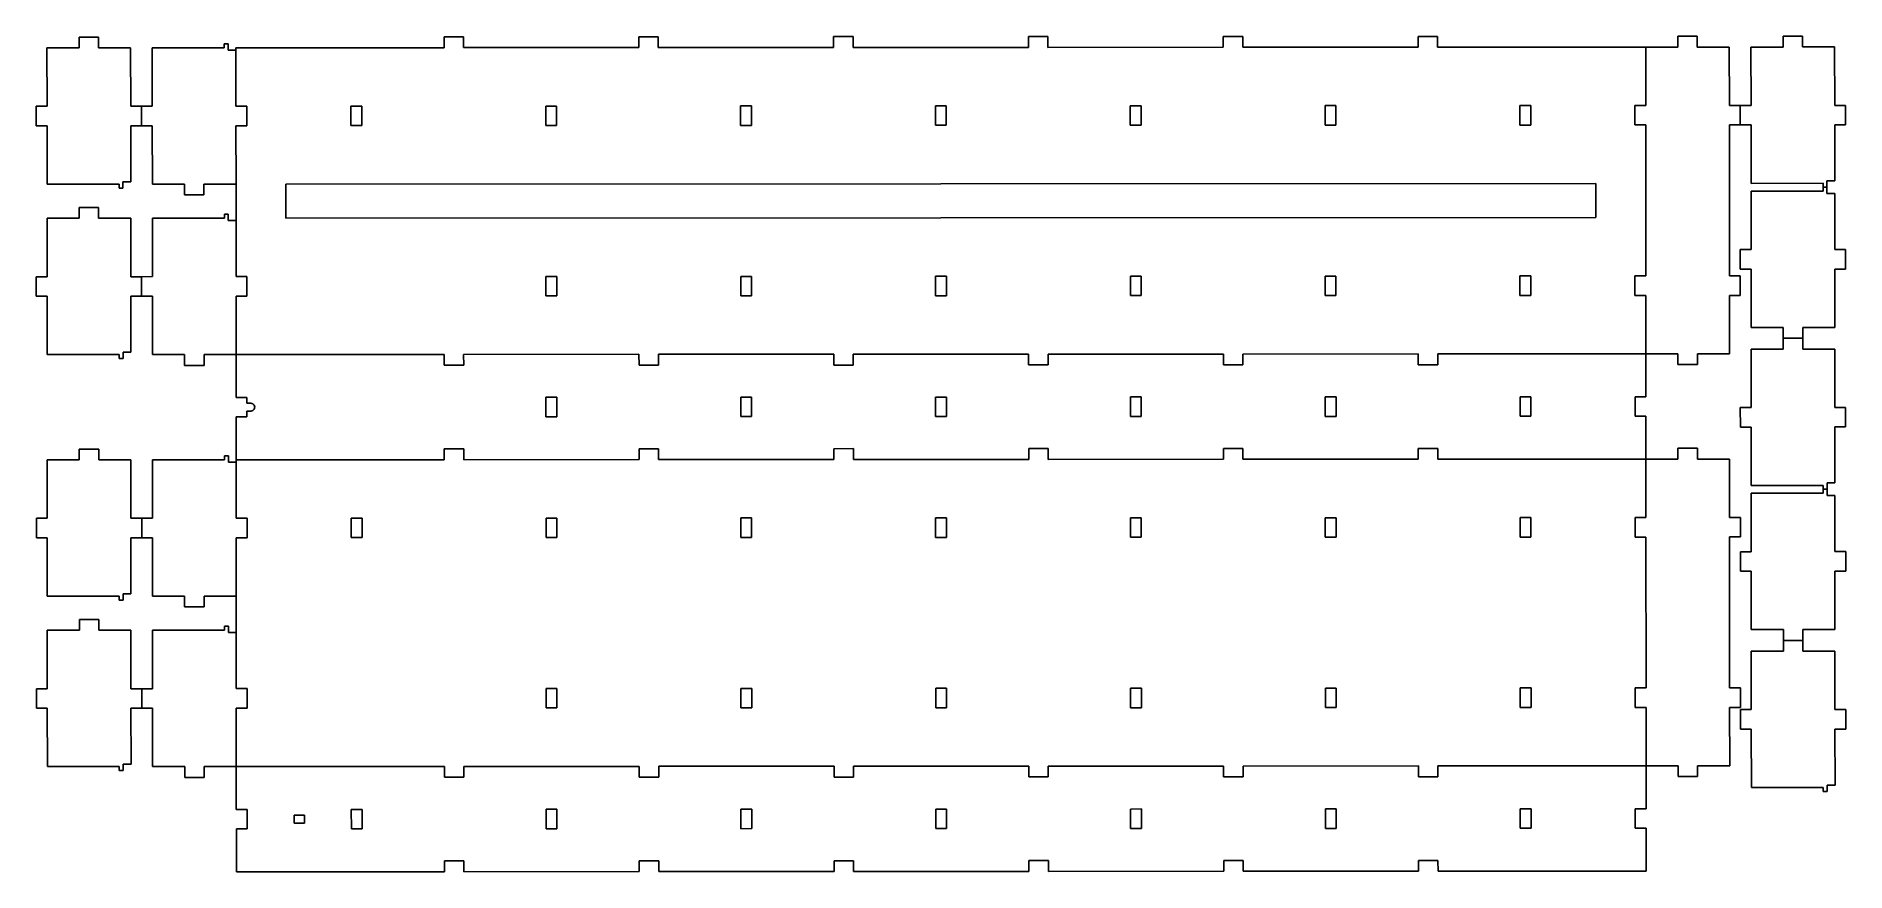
# Model space of a CAD drawing. Extents: x -464 to 464, y -215 to 215.
import ezdxf

# ---------------------------------------------------------------- set-up
doc = ezdxf.new("R2010")
doc.units = 0
doc.layers.get('0').update_dxf_attribs({"linetype": 'CONTINUOUS'})

msp = doc.modelspace()

# ---------------------------------------------------------------- linework, layer by layer
for p, q in [((-432.43, 214.1), (-442.43, 214.09)), ((-442.43, 214.09), (-442.43, 208.54)), ((-432.43, 208.54), (-432.43, 214.1)), ((-255.1, 208.63), (-255.1, 214.19)), ((-255.1, 214.19), (-245.1, 214.19)), ((-245.1, 214.19), (-245.1, 208.64)), ((-155.1, 208.68), (-155.1, 214.24)), ((-155.1, 214.24), (-145.1, 214.24)), ((-145.1, 214.24), (-145.1, 208.69)), ((-55.1, 208.73), (-55.1, 214.29)), ((-55.1, 214.29), (-45.1, 214.29)), ((-45.1, 214.29), (-45.1, 208.74)), ((44.9, 208.78), (44.9, 214.34)), ((44.9, 214.34), (54.9, 214.34)), ((54.9, 214.34), (54.9, 208.79)), ((144.9, 214.39), (154.9, 214.39)), ((144.9, 208.83), (144.9, 214.39)), ((154.9, 214.39), (154.9, 208.84)), ((244.9, 214.44), (254.9, 214.44)), ((244.9, 208.88), (244.9, 214.44)), ((254.9, 214.44), (254.9, 208.89)), ((378.18, 214.5), (388.18, 214.51)), ((378.18, 208.95), (378.18, 214.5)), ((388.18, 214.51), (388.18, 208.95)), ((442.24, 214.54), (432.24, 214.53)), ((432.24, 214.53), (432.24, 208.97)), ((442.24, 208.98), (442.24, 214.54)), ((-458.9, 208.53), (-442.43, 208.54)), ((-458.89, 178.53), (-458.9, 208.53)), ((-432.43, 208.54), (-415.96, 208.55)), ((-415.96, 208.55), (-415.94, 178.55)), ((-367.9, 208.57), (-404.85, 208.56)), ((-404.83, 178.56), (-404.85, 208.56)), ((-367.9, 210.57), (-367.9, 208.57)), ((-367.9, 210.57), (-365.9, 210.57)), ((-365.9, 210.57), (-365.9, 207.32)), ((-365.9, 207.32), (-361.9, 207.33)), ((-255.1, 208.63), (-361.9, 208.58)), ((-361.9, 208.58), (-361.9, 207.33)), ((-361.9, 207.33), (-361.89, 178.58)), ((-155.1, 208.68), (-245.1, 208.64)), ((-55.1, 208.73), (-145.1, 208.69)), ((44.9, 208.78), (-45.1, 208.74)), ((144.9, 208.83), (54.9, 208.79)), ((244.9, 208.88), (154.9, 208.84)), ((361.71, 208.94), (254.9, 208.89)), ((361.71, 208.94), (378.18, 208.95)), ((361.73, 178.94), (361.71, 208.94)), ((388.18, 208.95), (404.65, 208.96)), ((404.65, 208.96), (404.67, 178.96)), ((415.78, 178.97), (415.77, 208.97)), ((415.77, 208.97), (432.24, 208.97)), ((442.24, 208.98), (458.71, 208.99)), ((458.71, 208.99), (458.73, 178.99)), ((-464.44, 178.53), (-458.89, 178.53)), ((-464.44, 168.53), (-464.44, 178.53)), ((-410.39, 178.55), (-415.94, 178.55)), ((-410.39, 178.55), (-404.83, 178.56)), ((-410.38, 168.55), (-410.39, 178.55)), ((-361.89, 178.58), (-356.33, 178.58)), ((-356.33, 178.58), (-356.33, 168.58)), ((-302.86, 178.61), (-297.3, 178.61)), ((-302.85, 168.61), (-302.86, 178.61)), ((-297.3, 178.61), (-297.3, 168.61)), ((-202.86, 178.66), (-197.3, 178.66)), ((-202.85, 168.66), (-202.86, 178.66)), ((-197.3, 178.66), (-197.3, 168.66)), ((-102.86, 178.71), (-97.3, 178.71)), ((-102.85, 168.71), (-102.86, 178.71)), ((-97.3, 178.71), (-97.3, 168.71)), ((-2.86, 178.76), (2.7, 178.76)), ((-2.85, 168.76), (-2.86, 178.76)), ((2.7, 178.76), (2.7, 168.76)), ((97.14, 178.81), (102.7, 178.81)), ((97.15, 168.81), (97.14, 178.81)), ((102.7, 178.81), (102.7, 168.81)), ((197.14, 178.86), (202.7, 178.86)), ((197.15, 168.86), (197.14, 178.86)), ((202.7, 178.86), (202.7, 168.86)), ((297.14, 178.91), (302.7, 178.91)), ((297.15, 168.91), (297.14, 178.91)), ((302.7, 178.91), (302.7, 168.91)), ((356.17, 168.94), (356.17, 178.94)), ((356.17, 178.94), (361.73, 178.94)), ((404.67, 178.96), (410.23, 178.96)), ((410.23, 178.96), (415.78, 178.97)), ((410.23, 168.96), (410.23, 178.96)), ((464.28, 178.99), (458.73, 178.99)), ((464.29, 168.99), (464.28, 178.99)), ((-458.88, 168.53), (-464.44, 168.53)), ((-458.87, 138.53), (-458.88, 168.53)), ((-415.94, 168.55), (-410.38, 168.55)), ((-415.94, 168.55), (-415.92, 139.8)), ((-404.83, 168.56), (-410.38, 168.55)), ((-404.81, 138.56), (-404.83, 168.56)), ((-356.33, 168.58), (-361.88, 168.58)), ((-361.88, 168.58), (-361.87, 138.58)), ((-297.3, 168.61), (-302.85, 168.61)), ((-197.3, 168.66), (-202.85, 168.66)), ((-97.3, 168.71), (-102.85, 168.71)), ((2.7, 168.76), (-2.85, 168.76)), ((102.7, 168.81), (97.15, 168.81)), ((202.7, 168.86), (197.15, 168.86)), ((302.7, 168.91), (297.15, 168.91)), ((361.73, 168.94), (356.17, 168.94)), ((361.77, 91.44), (361.73, 168.94)), ((404.67, 168.96), (404.71, 91.46)), ((410.23, 168.96), (404.67, 168.96)), ((415.79, 168.97), (410.23, 168.96)), ((415.8, 138.97), (415.79, 168.97)), ((458.73, 168.99), (464.29, 168.99)), ((458.73, 168.99), (458.75, 140.24)), ((-415.92, 139.8), (-419.92, 139.8)), ((-419.92, 139.8), (-419.92, 136.55)), ((458.75, 140.24), (454.75, 140.24)), ((454.75, 140.24), (454.75, 136.99)), ((-458.87, 138.53), (-421.92, 138.55)), ((-421.92, 138.55), (-421.92, 136.55)), ((-419.92, 136.55), (-421.92, 136.55)), ((-388.34, 138.56), (-404.81, 138.56)), ((-388.34, 138.56), (-388.34, 133.01)), ((-388.34, 133.01), (-378.34, 133.01)), ((-361.87, 138.58), (-378.34, 138.57)), ((-378.34, 133.01), (-378.34, 138.57)), ((-361.87, 138.58), (-361.86, 119.83)), ((336.19, 138.93), (-336.31, 138.59)), ((-336.31, 138.59), (-336.3, 121.09)), ((336.2, 121.43), (336.19, 138.93)), ((415.8, 138.97), (452.75, 138.98)), ((452.75, 134.98), (415.8, 134.97)), ((415.82, 104.97), (415.8, 134.97)), ((452.75, 138.98), (452.75, 136.98)), ((454.75, 136.99), (452.75, 136.98)), ((452.75, 136.98), (452.75, 134.98)), ((454.75, 136.99), (454.75, 133.74)), ((454.75, 133.74), (458.75, 133.74)), ((458.75, 133.74), (458.76, 104.99)), ((-458.86, 121.03), (-442.39, 121.04)), ((-458.84, 91.03), (-458.86, 121.03)), ((-432.39, 126.6), (-442.39, 126.59)), ((-442.39, 126.59), (-442.39, 121.04)), ((-432.39, 121.04), (-432.39, 126.6)), ((-432.39, 121.04), (-415.91, 121.05)), ((-415.91, 121.05), (-415.9, 91.05)), ((-367.86, 121.07), (-404.8, 121.06)), ((-404.79, 91.06), (-404.8, 121.06)), ((-367.86, 123.07), (-367.86, 121.07)), ((-367.86, 123.07), (-365.86, 123.07)), ((-365.86, 123.07), (-365.86, 119.82)), ((-336.3, 121.09), (336.2, 121.43)), ((-365.86, 119.82), (-361.86, 119.83)), ((-361.86, 119.83), (-361.84, 91.08)), ((410.26, 104.96), (415.82, 104.97)), ((410.27, 94.96), (410.26, 104.96)), ((464.32, 104.99), (458.76, 104.99)), ((464.32, 94.99), (464.32, 104.99)), ((415.82, 94.97), (410.27, 94.96)), ((415.84, 64.97), (415.82, 94.97)), ((458.77, 94.99), (458.78, 64.99)), ((458.77, 94.99), (464.32, 94.99)), ((-464.4, 91.03), (-458.84, 91.03)), ((-464.39, 81.03), (-464.4, 91.03)), ((-410.34, 91.05), (-415.9, 91.05)), ((-410.34, 91.05), (-404.79, 91.06)), ((-410.34, 81.05), (-410.34, 91.05)), ((-361.84, 91.08), (-356.29, 91.08)), ((-356.29, 91.08), (-356.28, 81.08)), ((-202.81, 91.16), (-197.26, 91.16)), ((-202.81, 81.16), (-202.81, 91.16)), ((-197.26, 91.16), (-197.25, 81.16)), ((-102.81, 91.21), (-97.26, 91.21)), ((-102.81, 81.21), (-102.81, 91.21)), ((-97.26, 91.21), (-97.25, 81.21)), ((-2.81, 91.26), (2.74, 91.26)), ((-2.81, 81.26), (-2.81, 91.26)), ((2.74, 91.26), (2.75, 81.26)), ((97.19, 91.31), (102.74, 91.31)), ((97.19, 81.31), (97.19, 91.31)), ((102.74, 91.31), (102.75, 81.31)), ((197.19, 91.36), (202.74, 91.36)), ((197.19, 81.36), (197.19, 91.36)), ((202.74, 91.36), (202.75, 81.36)), ((297.19, 91.41), (302.74, 91.41)), ((297.19, 81.41), (297.19, 91.41)), ((302.74, 91.41), (302.75, 81.41)), ((356.22, 81.44), (356.21, 91.44)), ((356.21, 91.44), (361.77, 91.44)), ((404.71, 91.46), (410.27, 91.46)), ((410.27, 91.46), (410.27, 81.46)), ((-458.84, 81.03), (-464.39, 81.03)), ((-458.82, 51.03), (-458.84, 81.03)), ((-415.89, 81.05), (-410.34, 81.05)), ((-415.89, 81.05), (-415.88, 52.3)), ((-404.78, 81.06), (-410.34, 81.05)), ((-404.77, 51.06), (-404.78, 81.06)), ((-356.28, 81.08), (-361.84, 81.08)), ((-361.84, 81.08), (-361.82, 51.08)), ((-197.25, 81.16), (-202.81, 81.16)), ((-97.25, 81.21), (-102.81, 81.21)), ((2.75, 81.26), (-2.81, 81.26)), ((102.75, 81.31), (97.19, 81.31)), ((202.75, 81.36), (197.19, 81.36)), ((302.75, 81.41), (297.19, 81.41)), ((361.77, 81.44), (356.22, 81.44)), ((361.79, 51.44), (361.77, 81.44)), ((404.72, 81.46), (404.73, 51.46)), ((410.27, 81.46), (404.72, 81.46)), ((432.31, 64.97), (415.84, 64.97)), ((432.31, 64.97), (432.31, 59.42)), ((432.31, 59.42), (432.32, 53.86)), ((442.31, 59.42), (432.31, 59.42)), ((458.78, 64.99), (442.31, 64.98)), ((442.31, 59.42), (442.31, 64.98)), ((442.32, 53.87), (442.31, 59.42)), ((-458.82, 51.03), (-421.88, 51.05)), ((-421.88, 51.05), (-421.88, 49.05)), ((-419.88, 49.05), (-421.88, 49.05)), ((-415.88, 52.3), (-419.88, 52.3)), ((-419.88, 52.3), (-419.88, 49.05)), ((-388.29, 51.06), (-404.77, 51.06)), ((-388.29, 51.06), (-388.29, 45.51)), ((-361.82, 51.08), (-378.29, 51.07)), ((-378.29, 45.51), (-378.29, 51.07)), ((-361.82, 51.08), (-255.02, 51.13)), ((-361.82, 51.08), (-361.81, 29.05)), ((-255.02, 51.13), (-255.01, 45.57)), ((-245.02, 51.14), (-155.02, 51.18)), ((-245.01, 45.58), (-245.02, 51.14)), ((-155.02, 51.18), (-155.01, 45.62)), ((-145.02, 51.19), (-55.02, 51.23)), ((-145.01, 45.63), (-145.02, 51.19)), ((-55.02, 51.23), (-55.01, 45.67)), ((-45.02, 51.24), (44.98, 51.28)), ((-45.01, 45.68), (-45.02, 51.24)), ((44.98, 51.28), (44.99, 45.72)), ((54.98, 51.29), (144.98, 51.33)), ((54.99, 45.73), (54.98, 51.29)), ((144.98, 51.33), (144.99, 45.77)), ((154.98, 51.34), (244.98, 51.38)), ((154.99, 45.78), (154.98, 51.34)), ((244.98, 51.38), (244.99, 45.82)), ((254.98, 51.39), (361.79, 51.44)), ((254.99, 45.83), (254.98, 51.39)), ((378.26, 51.45), (361.79, 51.44)), ((361.8, 29.41), (361.79, 51.44)), ((378.26, 51.45), (378.26, 45.89)), ((404.73, 51.46), (388.26, 51.45)), ((388.26, 45.9), (388.26, 51.45)), ((415.84, 53.85), (432.32, 53.86)), ((415.86, 23.85), (415.84, 53.85)), ((442.32, 53.87), (458.79, 53.88)), ((458.79, 53.88), (458.8, 23.88)), ((-388.29, 45.51), (-378.29, 45.51)), ((-255.01, 45.57), (-245.01, 45.58)), ((-155.01, 45.62), (-145.01, 45.63)), ((-55.01, 45.67), (-45.01, 45.68)), ((44.99, 45.72), (54.99, 45.73)), ((144.99, 45.77), (154.99, 45.78)), ((244.99, 45.82), (254.99, 45.83)), ((378.26, 45.89), (388.26, 45.9)), ((-356.26, 29.05), (-361.81, 29.05)), ((-356.26, 29.05), (-356.25, 26.05)), ((-202.78, 29.13), (-202.78, 19.13)), ((-197.23, 29.13), (-202.78, 29.13)), ((-197.22, 19.13), (-197.23, 29.13)), ((-97.23, 29.18), (-102.78, 29.18)), ((-102.78, 29.18), (-102.78, 19.18)), ((-97.22, 19.18), (-97.23, 29.18)), ((-2.78, 29.23), (-2.78, 19.23)), ((2.77, 29.23), (-2.78, 29.23)), ((2.78, 19.23), (2.77, 29.23)), ((97.22, 29.28), (97.22, 19.28)), ((102.77, 29.28), (97.22, 29.28)), ((102.78, 19.28), (102.77, 29.28)), ((197.22, 29.33), (197.22, 19.33)), ((202.77, 29.33), (197.22, 29.33)), ((202.78, 19.33), (202.77, 29.33)), ((297.22, 29.38), (297.22, 19.38)), ((302.77, 29.38), (297.22, 29.38)), ((302.78, 19.38), (302.77, 29.38)), ((356.25, 19.41), (356.24, 29.41)), ((356.24, 29.41), (361.8, 29.41)), ((-361.81, 19.05), (-361.8, -2.98)), ((-361.81, 19.05), (-356.25, 19.05)), ((-356.25, 26.05), (-354.25, 26.05)), ((-356.25, 22.05), (-356.25, 19.05)), ((-356.25, 22.05), (-354.25, 22.05)), ((-354.25, 26.05), (-353.74, 25.98)), ((-353.73, 22.12), (-354.25, 22.05)), ((-353.74, 25.98), (-353.25, 25.79)), ((-353.25, 22.32), (-353.73, 22.12)), ((-353.25, 25.79), (-352.84, 25.47)), ((-352.84, 22.64), (-353.25, 22.32)), ((-352.84, 25.47), (-352.52, 25.05)), ((-352.52, 23.05), (-352.84, 22.64)), ((-352.52, 25.05), (-352.32, 24.57)), ((-352.32, 23.54), (-352.52, 23.05)), ((-352.32, 24.57), (-352.25, 24.05)), ((-352.25, 24.05), (-352.32, 23.54)), ((-202.78, 19.13), (-197.22, 19.13)), ((-102.78, 19.18), (-97.22, 19.18)), ((-2.78, 19.23), (2.78, 19.23)), ((97.22, 19.28), (102.78, 19.28)), ((197.22, 19.33), (202.78, 19.33)), ((297.22, 19.38), (302.78, 19.38)), ((361.81, 19.41), (356.25, 19.41)), ((361.82, -2.62), (361.81, 19.41)), ((410.3, 23.85), (415.86, 23.85)), ((410.31, 13.85), (410.3, 23.85)), ((464.36, 23.88), (458.8, 23.88)), ((464.36, 13.88), (464.36, 23.88)), ((415.86, 13.85), (410.31, 13.85)), ((415.88, -16.15), (415.86, 13.85)), ((458.81, 13.88), (464.36, 13.88)), ((458.81, 13.88), (458.82, -14.87)), ((-442.33, 2.54), (-442.32, -3.02)), ((-432.33, 2.54), (-442.33, 2.54)), ((-432.32, -3.01), (-432.33, 2.54)), ((-254.99, 2.63), (-244.99, 2.64)), ((-254.99, -2.93), (-254.99, 2.63)), ((-244.99, 2.64), (-244.99, -2.92)), ((-154.99, 2.68), (-144.99, 2.69)), ((-154.99, -2.88), (-154.99, 2.68)), ((-144.99, 2.69), (-144.99, -2.87)), ((-54.99, 2.73), (-44.99, 2.74)), ((-54.99, -2.83), (-54.99, 2.73)), ((-44.99, 2.74), (-44.99, -2.82)), ((45.01, 2.78), (55.01, 2.79)), ((45.01, -2.78), (45.01, 2.78)), ((55.01, 2.79), (55.01, -2.77)), ((145.01, 2.83), (155.01, 2.84)), ((145.01, -2.73), (145.01, 2.83)), ((155.01, 2.84), (155.01, -2.72)), ((245.01, 2.88), (255.01, 2.89)), ((245.01, -2.68), (245.01, 2.88)), ((255.01, 2.89), (255.01, -2.67)), ((378.29, -2.61), (378.29, 2.95)), ((378.29, 2.95), (388.29, 2.95)), ((388.29, 2.95), (388.29, -2.6)), ((-458.8, -3.03), (-442.32, -3.02)), ((-458.78, -33.03), (-458.8, -3.03)), ((-432.32, -3.01), (-415.85, -3.01)), ((-415.85, -3.01), (-415.84, -33.01)), ((-367.8, -2.98), (-404.74, -3)), ((-404.72, -33), (-404.74, -3)), ((-367.8, -0.98), (-367.8, -2.98)), ((-367.8, -0.98), (-365.8, -0.98)), ((-365.8, -0.98), (-365.79, -4.23)), ((-365.79, -4.23), (-361.79, -4.23)), ((-361.8, -2.98), (-254.99, -2.93)), ((-361.79, -4.23), (-361.8, -2.98)), ((-361.79, -4.23), (-361.78, -32.98)), ((-244.99, -2.92), (-154.99, -2.88)), ((-144.99, -2.87), (-54.99, -2.83)), ((-44.99, -2.82), (45.01, -2.78)), ((55.01, -2.77), (145.01, -2.73)), ((155.01, -2.72), (245.01, -2.68)), ((255.01, -2.67), (361.82, -2.62)), ((361.82, -2.62), (378.29, -2.61)), ((361.83, -32.62), (361.82, -2.62)), ((388.29, -2.6), (404.76, -2.6)), ((404.76, -2.6), (404.78, -32.6)), ((415.88, -16.15), (452.82, -16.13)), ((452.82, -16.13), (452.82, -18.13)), ((452.82, -18.13), (452.83, -20.13)), ((452.82, -18.13), (454.82, -18.13)), ((458.82, -14.87), (454.82, -14.88)), ((454.82, -14.88), (454.82, -18.13)), ((454.82, -18.13), (454.83, -21.38)), ((452.83, -20.13), (415.88, -20.15)), ((415.9, -50.15), (415.88, -20.15)), ((454.83, -21.38), (458.83, -21.37)), ((458.83, -21.37), (458.84, -50.12)), ((-464.34, -33.03), (-458.78, -33.03)), ((-464.33, -43.03), (-464.34, -33.03)), ((-410.28, -33), (-415.84, -33.01)), ((-410.28, -43), (-410.28, -33)), ((-410.28, -33), (-404.72, -33)), ((-356.22, -32.98), (-361.78, -32.98)), ((-356.22, -42.98), (-356.22, -32.98)), ((-302.75, -32.95), (-302.75, -42.95)), ((-297.2, -32.95), (-302.75, -32.95)), ((-297.19, -42.95), (-297.2, -32.95)), ((-197.2, -32.9), (-202.75, -32.9)), ((-202.75, -32.9), (-202.75, -42.9)), ((-197.19, -42.9), (-197.2, -32.9)), ((-102.75, -32.85), (-102.75, -42.85)), ((-97.2, -32.85), (-102.75, -32.85)), ((-97.19, -42.85), (-97.2, -32.85)), ((-2.75, -32.8), (-2.75, -42.8)), ((2.8, -32.8), (-2.75, -32.8)), ((2.81, -42.8), (2.8, -32.8)), ((97.25, -32.75), (97.25, -42.75)), ((102.8, -32.75), (97.25, -32.75)), ((102.81, -42.75), (102.8, -32.75)), ((197.25, -32.7), (197.25, -42.7)), ((202.8, -32.7), (197.25, -32.7)), ((202.81, -42.7), (202.8, -32.7)), ((297.25, -32.65), (297.25, -42.65)), ((302.8, -32.65), (297.25, -32.65)), ((302.81, -42.65), (302.8, -32.65)), ((356.28, -42.62), (356.28, -32.62)), ((356.28, -32.62), (361.83, -32.62)), ((404.78, -32.6), (410.33, -32.59)), ((410.33, -32.59), (410.34, -42.59)), ((-458.78, -43.03), (-464.33, -43.03)), ((-458.76, -73.03), (-458.78, -43.03)), ((-415.83, -43.01), (-410.28, -43)), ((-415.83, -43.01), (-415.82, -71.76)), ((-404.72, -43), (-410.28, -43)), ((-404.7, -73), (-404.72, -43)), ((-361.78, -42.98), (-361.76, -72.98)), ((-361.78, -42.98), (-356.22, -42.98)), ((-302.75, -42.95), (-297.19, -42.95)), ((-202.75, -42.9), (-197.19, -42.9)), ((-102.75, -42.85), (-97.19, -42.85)), ((-2.75, -42.8), (2.81, -42.8)), ((97.25, -42.75), (102.81, -42.75)), ((197.25, -42.7), (202.81, -42.7)), ((297.25, -42.65), (302.81, -42.65)), ((361.84, -42.62), (356.28, -42.62)), ((361.88, -120.12), (361.84, -42.62)), ((410.34, -42.59), (404.78, -42.6)), ((404.78, -42.6), (404.82, -120.1)), ((410.35, -60.15), (410.34, -50.15)), ((410.34, -50.15), (415.9, -50.15)), ((464.4, -50.12), (458.84, -50.12)), ((464.4, -60.12), (464.4, -50.12)), ((415.9, -60.15), (410.35, -60.15)), ((415.92, -90.15), (415.9, -60.15)), ((458.85, -60.12), (458.86, -90.12)), ((458.85, -60.12), (464.4, -60.12)), ((-458.76, -73.03), (-421.82, -73.01)), ((-421.82, -73.01), (-421.82, -75.01)), ((-415.82, -71.76), (-419.82, -71.76)), ((-419.82, -71.76), (-419.82, -75.01)), ((-388.23, -72.99), (-404.7, -73)), ((-388.23, -72.99), (-388.23, -78.55)), ((-361.76, -72.98), (-378.23, -72.99)), ((-378.23, -78.54), (-378.23, -72.99)), ((-361.75, -91.73), (-361.76, -72.98)), ((-419.82, -75.01), (-421.82, -75.01)), ((-388.23, -78.55), (-378.23, -78.54)), ((-458.75, -90.53), (-442.28, -90.52)), ((-458.74, -120.53), (-458.75, -90.53)), ((-442.28, -84.96), (-442.28, -90.52)), ((-432.28, -84.96), (-442.28, -84.96)), ((-432.28, -90.51), (-432.28, -84.96)), ((-432.28, -90.51), (-415.81, -90.51)), ((-415.81, -90.51), (-415.79, -120.51)), ((-367.75, -90.48), (-404.7, -90.5)), ((-404.68, -120.5), (-404.7, -90.5)), ((-367.75, -88.48), (-367.75, -90.48)), ((-367.75, -88.48), (-365.75, -88.48)), ((-365.75, -88.48), (-365.75, -91.73)), ((-365.75, -91.73), (-361.75, -91.73)), ((-361.75, -91.73), (-361.74, -120.48)), ((432.39, -90.14), (415.92, -90.15)), ((432.39, -90.14), (432.39, -95.69)), ((458.86, -90.12), (442.39, -90.13)), ((442.39, -95.69), (442.39, -90.13)), ((415.92, -101.26), (432.39, -101.25)), ((415.94, -131.26), (415.92, -101.26)), ((432.39, -95.69), (442.39, -95.69)), ((432.39, -95.69), (432.39, -101.25)), ((442.39, -101.24), (442.39, -95.69)), ((442.39, -101.24), (458.87, -101.24)), ((458.87, -101.24), (458.88, -131.24)), ((-464.29, -120.53), (-458.74, -120.53)), ((-464.29, -130.53), (-464.29, -120.53)), ((-410.24, -120.5), (-415.79, -120.51)), ((-410.23, -130.5), (-410.24, -120.5)), ((-410.24, -120.5), (-404.68, -120.5)), ((-356.18, -120.48), (-361.74, -120.48)), ((-356.18, -130.48), (-356.18, -120.48)), ((-197.15, -120.4), (-202.71, -120.4)), ((-202.71, -120.4), (-202.7, -130.4)), ((-197.15, -130.4), (-197.15, -120.4)), ((-102.71, -120.35), (-102.7, -130.35)), ((-97.15, -120.35), (-102.71, -120.35)), ((-97.15, -130.35), (-97.15, -120.35)), ((2.85, -120.3), (-2.71, -120.3)), ((-2.71, -120.3), (-2.7, -130.3)), ((2.85, -130.3), (2.85, -120.3)), ((97.29, -120.25), (97.3, -130.25)), ((102.85, -120.25), (97.29, -120.25)), ((102.85, -130.25), (102.85, -120.25)), ((197.29, -120.2), (197.3, -130.2)), ((202.85, -120.2), (197.29, -120.2)), ((202.85, -130.2), (202.85, -120.2)), ((302.85, -120.15), (297.29, -120.15)), ((297.29, -120.15), (297.3, -130.15)), ((302.85, -130.15), (302.85, -120.15)), ((356.32, -130.12), (356.32, -120.12)), ((356.32, -120.12), (361.88, -120.12)), ((404.82, -120.1), (410.38, -120.09)), ((410.38, -120.09), (410.38, -130.09)), ((-458.73, -130.53), (-464.29, -130.53)), ((-458.72, -160.53), (-458.73, -130.53)), ((-415.79, -130.51), (-410.23, -130.5)), ((-415.79, -130.51), (-415.77, -159.26)), ((-404.68, -130.5), (-410.23, -130.5)), ((-404.66, -160.5), (-404.68, -130.5)), ((-361.73, -130.48), (-361.72, -160.48)), ((-361.73, -130.48), (-356.18, -130.48)), ((-202.7, -130.4), (-197.15, -130.4)), ((-102.7, -130.35), (-97.15, -130.35)), ((-2.7, -130.3), (2.85, -130.3)), ((97.3, -130.25), (102.85, -130.25)), ((197.3, -130.2), (202.85, -130.2)), ((297.3, -130.15), (302.85, -130.15)), ((361.88, -130.12), (356.32, -130.12)), ((361.9, -160.12), (361.88, -130.12)), ((410.38, -130.09), (404.82, -130.1)), ((404.82, -130.1), (404.84, -160.1)), ((410.38, -131.26), (415.94, -131.26)), ((410.39, -141.26), (410.38, -131.26)), ((464.44, -131.23), (458.88, -131.24)), ((464.44, -141.23), (464.44, -131.23)), ((415.94, -141.26), (410.39, -141.26)), ((415.96, -171.26), (415.94, -141.26)), ((458.89, -141.24), (464.44, -141.23)), ((458.89, -141.24), (458.9, -169.99)), ((-458.72, -160.53), (-421.77, -160.51)), ((-421.77, -160.51), (-421.77, -162.51)), ((-419.77, -162.51), (-421.77, -162.51)), ((-415.77, -159.26), (-419.77, -159.26)), ((-419.77, -159.26), (-419.77, -162.51)), ((-388.19, -160.49), (-404.66, -160.5)), ((-388.19, -160.49), (-388.19, -166.05)), ((-388.19, -166.05), (-378.19, -166.04)), ((-361.72, -160.48), (-378.19, -160.49)), ((-378.19, -166.04), (-378.19, -160.49)), ((-254.91, -160.43), (-361.72, -160.48)), ((-361.72, -160.48), (-361.71, -182.51)), ((-254.91, -165.98), (-254.91, -160.43)), ((-244.91, -165.98), (-254.91, -165.98)), ((-154.91, -160.38), (-244.91, -160.42)), ((-244.91, -160.42), (-244.91, -165.98)), ((-154.91, -165.93), (-154.91, -160.38)), ((-144.91, -165.93), (-154.91, -165.93)), ((-54.91, -160.33), (-144.91, -160.37)), ((-144.91, -160.37), (-144.91, -165.93)), ((-54.91, -160.33), (-54.91, -165.88)), ((-54.91, -165.88), (-44.91, -165.88)), ((45.09, -160.28), (-44.91, -160.32)), ((-44.91, -165.88), (-44.91, -160.32)), ((45.09, -160.28), (45.09, -165.83)), ((45.09, -165.83), (55.09, -165.83)), ((145.09, -160.23), (55.09, -160.27)), ((55.09, -165.83), (55.09, -160.27)), ((145.09, -160.23), (145.09, -165.78)), ((145.09, -165.78), (155.09, -165.78)), ((245.09, -160.18), (155.09, -160.22)), ((155.09, -165.78), (155.09, -160.22)), ((245.09, -160.18), (245.09, -165.73)), ((245.09, -165.73), (255.09, -165.73)), ((361.9, -160.12), (255.09, -160.17)), ((255.09, -165.73), (255.09, -160.17)), ((378.37, -160.11), (361.9, -160.12)), ((361.91, -182.15), (361.9, -160.12)), ((378.37, -160.11), (378.37, -165.66)), ((378.37, -165.66), (388.37, -165.66)), ((404.84, -160.1), (388.37, -160.1)), ((388.37, -165.66), (388.37, -160.1)), ((415.96, -171.26), (452.9, -171.24)), ((452.9, -171.24), (452.9, -173.24)), ((454.9, -173.24), (452.9, -173.24)), ((458.9, -169.99), (454.9, -169.99)), ((454.9, -169.99), (454.9, -173.24)), ((-356.15, -182.5), (-361.71, -182.51)), ((-356.14, -192.5), (-356.15, -182.5)), ((-326.79, -185.39), (-332.04, -185.39)), ((-332.04, -185.39), (-332.03, -189.59)), ((-326.78, -189.59), (-326.79, -185.39)), ((-297.12, -182.47), (-302.68, -182.48)), ((-302.68, -182.48), (-302.67, -192.48)), ((-297.12, -192.47), (-297.12, -182.47)), ((-197.12, -182.42), (-202.68, -182.43)), ((-202.68, -182.43), (-202.67, -192.43)), ((-197.12, -192.42), (-197.12, -182.42)), ((-97.12, -182.37), (-102.68, -182.38)), ((-102.68, -182.38), (-102.67, -192.38)), ((-97.12, -192.37), (-97.12, -182.37)), ((2.88, -182.32), (-2.68, -182.33)), ((-2.68, -182.33), (-2.67, -192.33)), ((2.88, -192.32), (2.88, -182.32)), ((102.88, -182.27), (97.32, -182.28)), ((97.32, -182.28), (97.33, -192.28)), ((102.88, -192.27), (102.88, -182.27)), ((202.88, -182.22), (197.32, -182.23)), ((197.32, -182.23), (197.33, -192.23)), ((202.88, -192.22), (202.88, -182.22)), ((302.88, -182.17), (297.32, -182.18)), ((297.32, -182.18), (297.33, -192.18)), ((302.88, -192.17), (302.88, -182.17)), ((356.36, -192.15), (356.35, -182.15)), ((356.35, -182.15), (361.91, -182.15)), ((-361.7, -192.51), (-356.14, -192.5)), ((-361.7, -192.51), (-361.69, -214.54)), ((-332.03, -189.59), (-326.78, -189.59)), ((-302.67, -192.48), (-297.12, -192.47)), ((-202.67, -192.43), (-197.12, -192.42)), ((-102.67, -192.38), (-97.12, -192.37)), ((-2.67, -192.33), (2.88, -192.32)), ((97.33, -192.28), (102.88, -192.27)), ((197.33, -192.23), (202.88, -192.22)), ((297.33, -192.18), (302.88, -192.17)), ((361.91, -192.15), (356.36, -192.15)), ((361.92, -214.17), (361.91, -192.15)), ((-254.89, -208.93), (-244.89, -208.92)), ((-254.88, -214.48), (-254.89, -208.93)), ((-244.89, -208.92), (-244.88, -214.48)), ((-154.89, -208.88), (-144.89, -208.87)), ((-154.88, -214.43), (-154.89, -208.88)), ((-144.89, -208.87), (-144.88, -214.43)), ((-54.89, -208.83), (-44.89, -208.82)), ((-54.88, -214.38), (-54.89, -208.83)), ((-44.89, -208.82), (-44.88, -214.38)), ((45.11, -208.78), (55.11, -208.77)), ((45.12, -214.33), (45.11, -208.78)), ((55.11, -208.77), (55.12, -214.33)), ((145.11, -208.73), (155.11, -208.72)), ((145.12, -214.28), (145.11, -208.73)), ((155.11, -208.72), (155.12, -214.28)), ((245.11, -208.68), (255.11, -208.67)), ((245.12, -214.23), (245.11, -208.68)), ((255.11, -208.67), (255.12, -214.23)), ((-361.69, -214.54), (-254.88, -214.48)), ((-244.88, -214.48), (-154.88, -214.43)), ((-144.88, -214.43), (-54.88, -214.38)), ((-44.88, -214.38), (45.12, -214.33)), ((55.12, -214.33), (145.12, -214.28)), ((155.12, -214.28), (245.12, -214.23)), ((255.12, -214.23), (361.92, -214.17))]:
    msp.add_line(p, q)

doc.saveas('drawing.dxf')
